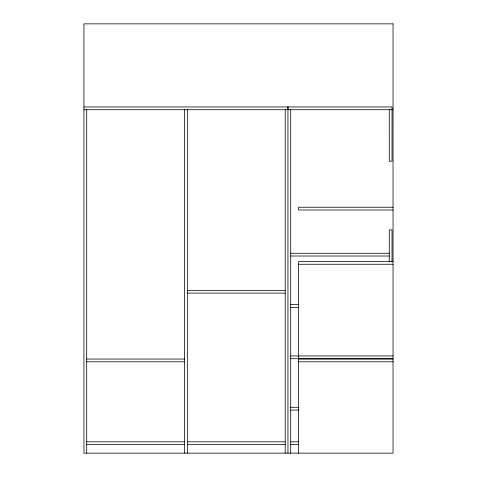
<?xml version="1.0" encoding="UTF-8"?>
<svg xmlns="http://www.w3.org/2000/svg" width="477" height="477" viewBox="0 0 477 477"><rect width="100%" height="100%" fill="white"/><g stroke="black" fill="none" stroke-linecap="round" stroke-linejoin="round"><path stroke-width="0.72" d="M83.952 106.961L392.04 106.961L392.016 161.226L389.268 161.226L389.268 109.71M83.952 109.71L393.048 109.71M393.048 207.245L298.602 207.245L298.602 209.993L393.048 209.993M290.684 253.269L389.268 253.269M290.684 256.018L389.268 256.018M393.048 261.509L298.602 261.509L298.602 453.15M298.602 264.258L393.048 264.258M187.33 290.362L285.21 290.362M187.33 293.105L285.21 293.105M290.684 304.612L298.835 304.612M290.684 307.361L298.835 307.361M290.684 355.955L393.048 355.955M290.684 358.704L393.048 358.704M86.701 359.05L184.581 359.05M298.602 359.05L393.048 359.05M86.701 361.793L184.581 361.793M298.602 361.793L393.048 361.793M290.684 407.298L298.835 407.298M290.684 410.047L298.835 410.047M86.701 441.815L184.581 441.815M187.33 441.815L285.21 441.815M290.702 441.815L298.852 441.815M86.701 444.564L184.581 444.564M187.33 444.564L285.21 444.564M290.702 444.564L298.852 444.564M392.016 261.909L392.016 229.914L389.268 229.914L389.268 261.909M290.702 109.71L290.702 453.15M287.953 106.961L287.953 453.15M287.935 106.961L287.935 109.71M285.21 109.71L285.21 453.15M187.33 109.71L187.33 453.15M184.581 109.71L184.581 453.15M86.701 109.71L86.701 453.15M393.048 23.85L83.952 23.85L83.952 453.15L393.048 453.15L393.048 23.85"/></g></svg>
